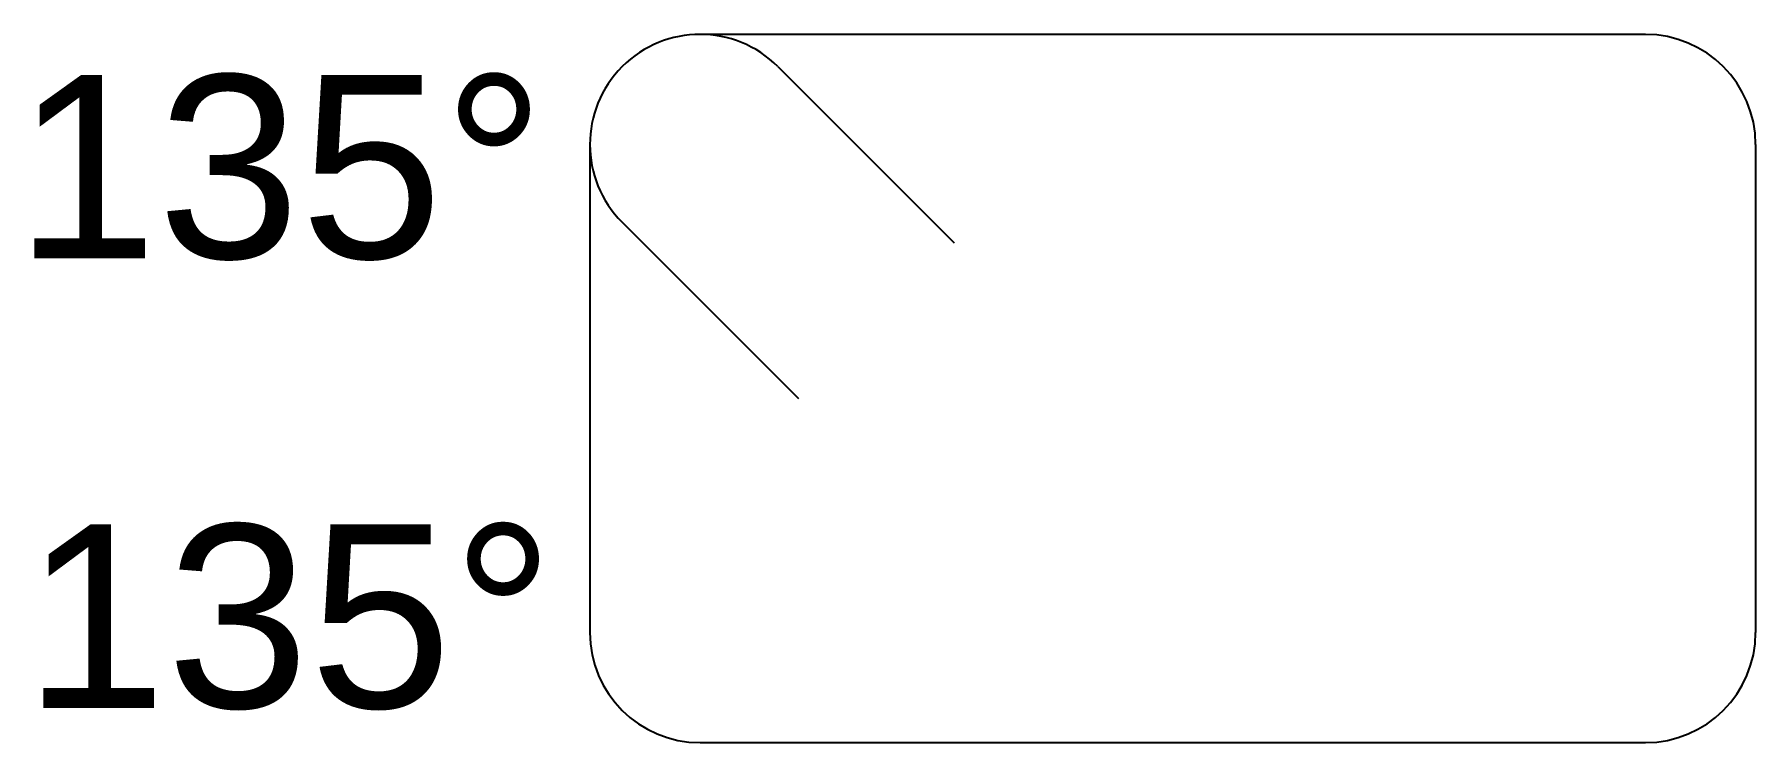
# Model space of a CAD drawing. Header units: millimetres. Extents: x 2578 to 2783, y 1495 to 1570.
# Drawn here: x 2577.97 to 2624.85, y 1550.64 to 1569.94 of the extents above; entities outside this region: 1.
import ezdxf

# ---------------------------------------------------------------- set-up
doc = ezdxf.new("R2010")
doc.units = ezdxf.units.MM
doc.layers.add('剪力筋線', color=6, linetype='Continuous')
doc.styles.get("Standard").update_dxf_attribs({"font": 'arial.ttf'})

msp = doc.modelspace()

# ---------------------------------------------------------------- linework, layer by layer
for p, q in [((2621.846, 1569.94), (2596.101, 1569.94)), ((2598.222, 1569.062), (2603.024, 1564.259)), ((2593.101, 1566.94), (2593.101, 1553.637)), ((2624.846, 1566.94), (2624.846, 1553.637)), ((2593.979, 1564.819), (2598.782, 1560.017)), ((2596.101, 1550.637), (2621.846, 1550.637))]:
    msp.add_line(p, q)
for centre, start, end in [((2596.101, 1566.94), 45, 225), ((2621.846, 1566.94), 0, 90), ((2596.101, 1553.637), 180, 270), ((2621.846, 1553.637), 270, 0)]:
    msp.add_arc(centre, 3, start, end)
at = {"layer": '剪力筋線', "lineweight": 30}
msp.add_lwpolyline([(2761.181, 1529.424), (2755.878, 1534.727, 0.668179), (2750.757, 1532.606), (2750.757, 1498.206, 0.414214), (2753.757, 1495.206), (2779.957, 1495.206, 0.414214), (2782.957, 1498.206), (2782.957, 1532.606, 0.414214), (2779.957, 1535.606), (2753.757, 1535.606, 0.668179), (2751.635, 1530.485), (2756.939, 1525.181)], format="xyb", dxfattribs=at)

# ---------------------------------------------------------------- texts
for p in [(2577.441, 1563.836), (2577.688, 1551.583)]:
    msp.add_text('135%%D', height=5).set_placement(p)

doc.saveas('drawing.dxf')
